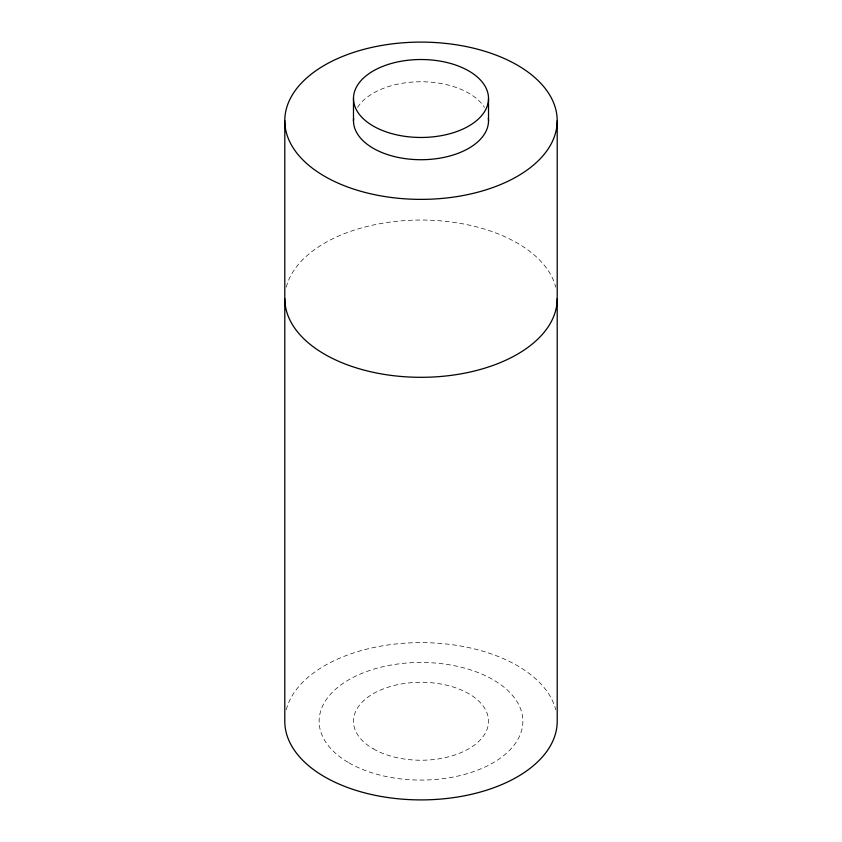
<?xml version="1.0" encoding="UTF-8"?>
<svg xmlns="http://www.w3.org/2000/svg" width="842" height="842" viewBox="0 0 842 842"><rect width="100%" height="100%" fill="white"/><g stroke="black" fill="none" stroke-linecap="round" stroke-linejoin="round"><path stroke-width="0.63" stroke-dasharray="4.21 3.16" d="M357.555 107.408A67.518 38.974 0 0 1 421 81.758A67.518 38.974 0 0 1 484.445 107.408M286.269 287.122A136.204 78.632 0 0 1 421 220.036A136.204 78.632 0 0 1 555.731 287.122M286.269 709.722A136.204 78.632 0 0 1 421 642.625A136.204 78.632 0 0 1 555.731 709.722M348.977 762.852A101.861 58.803 0 0 0 519.388 736.487A101.861 58.803 0 0 0 394.635 664.464A101.861 58.803 0 0 0 348.977 762.852M373.259 748.822A67.518 38.974 0 0 0 486.213 731.351A67.518 38.974 0 0 0 403.528 683.609A67.518 38.974 0 0 0 373.259 748.822"/><path stroke-width="1.26" d="M557.204 120.732A136.204 78.632 0 0 1 352.903 188.84A136.204 78.632 0 0 1 352.903 52.636A136.204 78.632 0 0 1 557.204 120.732L557.204 721.268A136.204 78.632 0 0 1 421 799.9A136.204 78.632 0 0 1 284.796 721.268L284.796 120.732M488.518 98.493A67.518 38.974 0 0 1 387.246 132.247A67.518 38.974 0 0 1 387.246 64.739A67.518 38.974 0 0 1 488.518 98.493L488.518 120.732M353.482 98.493L353.482 120.732M488.371 118.196A67.518 38.974 0 0 1 421 159.717A67.518 38.974 0 0 1 353.629 118.196M557.204 298.668A136.204 78.632 0 0 1 421 377.311A136.204 78.632 0 0 1 284.796 298.668"/></g></svg>
